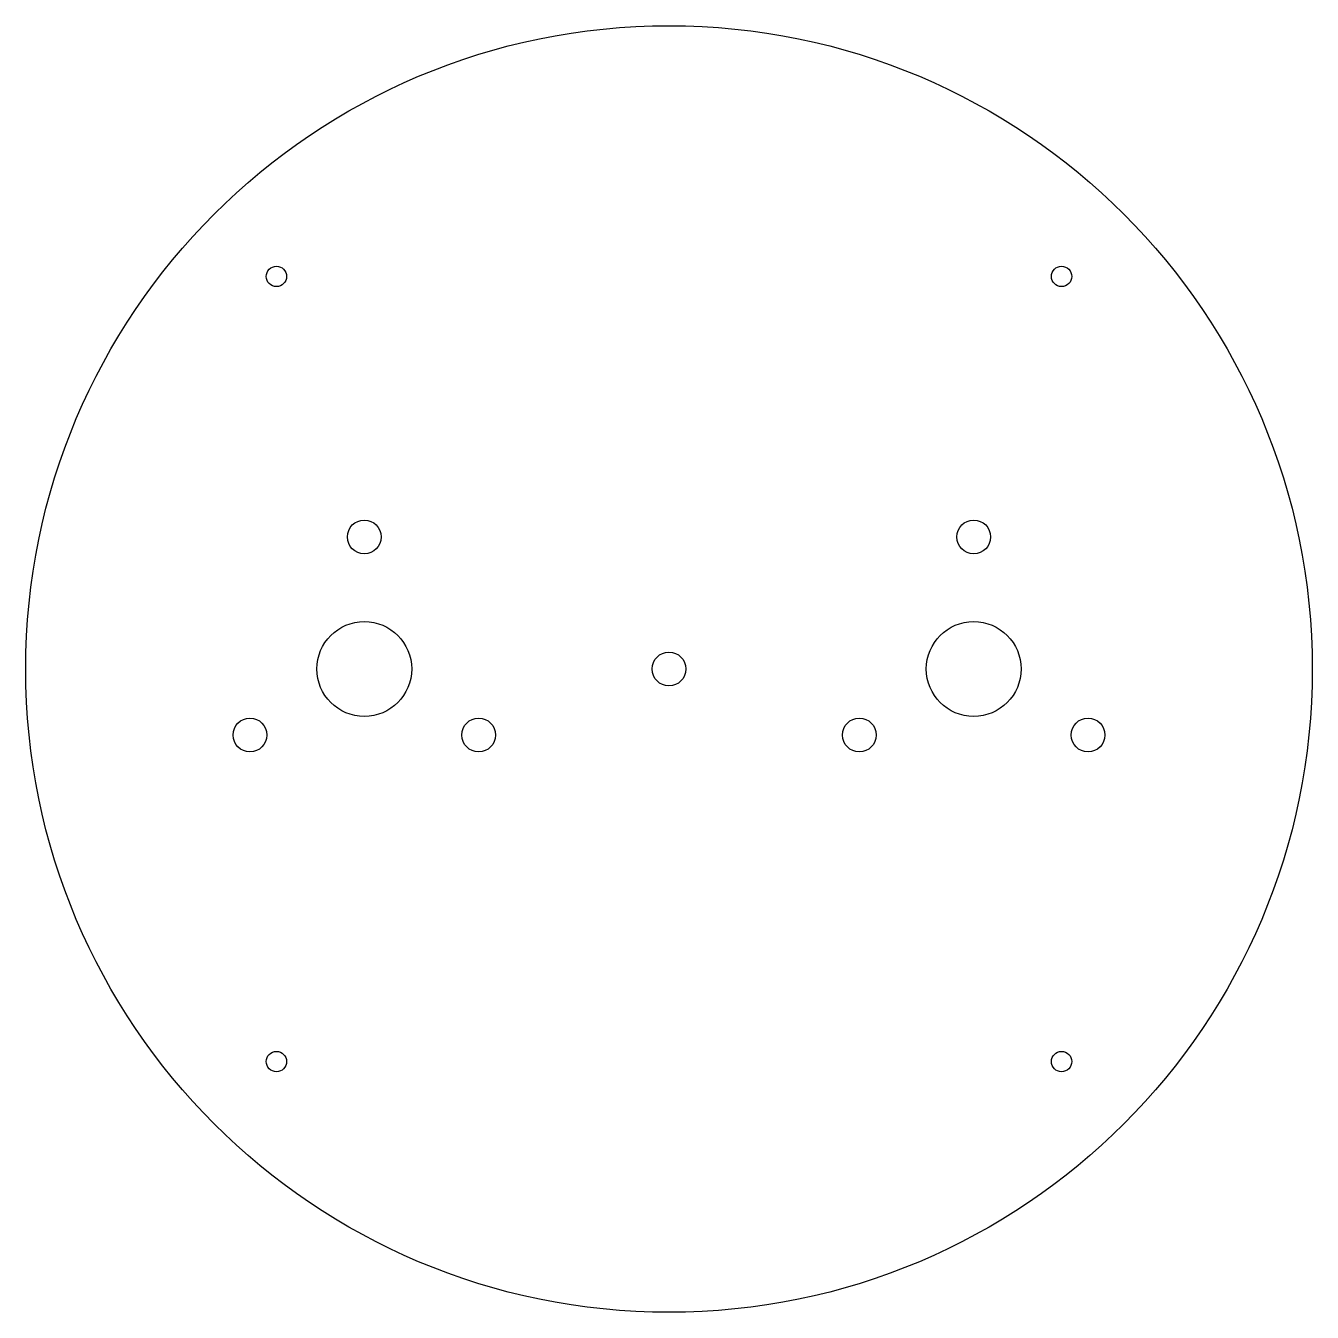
# Model space of a CAD drawing. Extents: x -95 to 95, y -95 to 95.
import ezdxf

# ---------------------------------------------------------------- set-up
doc = ezdxf.new("R2010")
doc.units = 0
for name, color, linetype in [('Body', 7, 'CONTINUOUS'), ('Pad', 7, 'CONTINUOUS'), ('Sketch', 7, 'CONTINUOUS')]:
    doc.layers.add(name, color=color, linetype=linetype)

msp = doc.modelspace()

# ---------------------------------------------------------------- linework, layer by layer
at = {"layer": 'Body'}
for p, q in [((-56.4828, 57.9828), (-56.4828, 57.9828, 4)), ((-56.4828, 57.9828), (-56.4828, 57.9828, 4)), ((59.4828, 57.9828), (59.4828, 57.9828, 4)), ((59.4828, 57.9828), (59.4828, 57.9828, 4)), ((-42.5, 19.5), (-42.5, 19.5, 4)), ((-42.5, 19.5), (-42.5, 19.5, 4)), ((47.5, 19.5), (47.5, 19.5, 4)), ((47.5, 19.5), (47.5, 19.5, 4)), ((-38, 0), (-38, 0, 4)), ((-38, 0), (-38, 0, 4)), ((2.5, 0), (2.5, 0, 4)), ((2.5, 0), (2.5, 0, 4)), ((52, 0), (52, 0, 4)), ((52, 0), (52, 0, 4)), ((95, 0), (95, 0, 4)), ((95, 0), (95, 0, 4)), ((-59.3875, -9.75), (-59.3875, -9.75, 4)), ((-59.3875, -9.75), (-59.3875, -9.75, 4)), ((-25.6125, -9.75), (-25.6125, -9.75, 4)), ((-25.6125, -9.75), (-25.6125, -9.75, 4)), ((30.6125, -9.75), (30.6125, -9.75, 4)), ((30.6125, -9.75), (30.6125, -9.75, 4)), ((64.3875, -9.75), (64.3875, -9.75, 4)), ((64.3875, -9.75), (64.3875, -9.75, 4)), ((-56.4828, -57.9828), (-56.4828, -57.9828, 4)), ((-56.4828, -57.9828), (-56.4828, -57.9828, 4)), ((59.4828, -57.9828), (59.4828, -57.9828, 4)), ((59.4828, -57.9828), (59.4828, -57.9828, 4))]:
    msp.add_line(p, q, dxfattribs=at)
for centre, radius in [((0, 0), 95), ((0, 0), 95), ((0, 0), 95), ((0, 0), 95), ((-57.9828, 57.9828), 1.5), ((-57.9828, 57.9828), 1.5), ((-57.9828, 57.9828), 1.5), ((-57.9828, 57.9828), 1.5), ((57.9828, 57.9828), 1.5), ((57.9828, 57.9828), 1.5), ((57.9828, 57.9828), 1.5), ((57.9828, 57.9828), 1.5), ((-45, 19.5), 2.5), ((-45, 19.5), 2.5), ((-45, 19.5), 2.5), ((-45, 19.5), 2.5), ((45, 19.5), 2.5), ((45, 19.5), 2.5), ((45, 19.5), 2.5), ((45, 19.5), 2.5), ((-45, 0), 7), ((-45, 0), 7), ((-45, 0), 7), ((-45, 0), 7), ((45, 0), 7), ((45, 0), 7), ((45, 0), 7), ((45, 0), 7), ((0, 0), 2.5), ((0, 0), 2.5), ((0, 0), 2.5), ((0, 0), 2.5), ((-61.8875, -9.75), 2.5), ((-61.8875, -9.75), 2.5), ((-61.8875, -9.75), 2.5), ((-61.8875, -9.75), 2.5), ((-28.1125, -9.75), 2.5), ((-28.1125, -9.75), 2.5), ((-28.1125, -9.75), 2.5), ((-28.1125, -9.75), 2.5), ((28.1125, -9.75), 2.5), ((28.1125, -9.75), 2.5), ((28.1125, -9.75), 2.5), ((28.1125, -9.75), 2.5), ((61.8875, -9.75), 2.5), ((61.8875, -9.75), 2.5), ((61.8875, -9.75), 2.5), ((61.8875, -9.75), 2.5), ((-57.9828, -57.9828), 1.5), ((-57.9828, -57.9828), 1.5), ((-57.9828, -57.9828), 1.5), ((-57.9828, -57.9828), 1.5), ((57.9828, -57.9828), 1.5), ((57.9828, -57.9828), 1.5), ((57.9828, -57.9828), 1.5), ((57.9828, -57.9828), 1.5)]:
    msp.add_circle(centre, radius, dxfattribs=at)
at = {"layer": 'Pad'}
for p, q in [((-56.4828, 57.9828), (-56.4828, 57.9828, 4)), ((-56.4828, 57.9828), (-56.4828, 57.9828, 4)), ((59.4828, 57.9828), (59.4828, 57.9828, 4)), ((59.4828, 57.9828), (59.4828, 57.9828, 4)), ((-42.5, 19.5), (-42.5, 19.5, 4)), ((-42.5, 19.5), (-42.5, 19.5, 4)), ((47.5, 19.5), (47.5, 19.5, 4)), ((47.5, 19.5), (47.5, 19.5, 4)), ((-38, 0), (-38, 0, 4)), ((-38, 0), (-38, 0, 4)), ((2.5, 0), (2.5, 0, 4)), ((2.5, 0), (2.5, 0, 4)), ((52, 0), (52, 0, 4)), ((52, 0), (52, 0, 4)), ((95, 0), (95, 0, 4)), ((95, 0), (95, 0, 4)), ((-59.3875, -9.75), (-59.3875, -9.75, 4)), ((-59.3875, -9.75), (-59.3875, -9.75, 4)), ((-25.6125, -9.75), (-25.6125, -9.75, 4)), ((-25.6125, -9.75), (-25.6125, -9.75, 4)), ((30.6125, -9.75), (30.6125, -9.75, 4)), ((30.6125, -9.75), (30.6125, -9.75, 4)), ((64.3875, -9.75), (64.3875, -9.75, 4)), ((64.3875, -9.75), (64.3875, -9.75, 4)), ((-56.4828, -57.9828), (-56.4828, -57.9828, 4)), ((-56.4828, -57.9828), (-56.4828, -57.9828, 4)), ((59.4828, -57.9828), (59.4828, -57.9828, 4)), ((59.4828, -57.9828), (59.4828, -57.9828, 4))]:
    msp.add_line(p, q, dxfattribs=at)
for centre, radius in [((0, 0), 95), ((0, 0), 95), ((0, 0), 95), ((0, 0), 95), ((-57.9828, 57.9828), 1.5), ((-57.9828, 57.9828), 1.5), ((-57.9828, 57.9828), 1.5), ((-57.9828, 57.9828), 1.5), ((57.9828, 57.9828), 1.5), ((57.9828, 57.9828), 1.5), ((57.9828, 57.9828), 1.5), ((57.9828, 57.9828), 1.5), ((-45, 19.5), 2.5), ((-45, 19.5), 2.5), ((-45, 19.5), 2.5), ((-45, 19.5), 2.5), ((45, 19.5), 2.5), ((45, 19.5), 2.5), ((45, 19.5), 2.5), ((45, 19.5), 2.5), ((-45, 0), 7), ((-45, 0), 7), ((-45, 0), 7), ((-45, 0), 7), ((45, 0), 7), ((45, 0), 7), ((45, 0), 7), ((45, 0), 7), ((0, 0), 2.5), ((0, 0), 2.5), ((0, 0), 2.5), ((0, 0), 2.5), ((-61.8875, -9.75), 2.5), ((-61.8875, -9.75), 2.5), ((-61.8875, -9.75), 2.5), ((-61.8875, -9.75), 2.5), ((-28.1125, -9.75), 2.5), ((-28.1125, -9.75), 2.5), ((-28.1125, -9.75), 2.5), ((-28.1125, -9.75), 2.5), ((28.1125, -9.75), 2.5), ((28.1125, -9.75), 2.5), ((28.1125, -9.75), 2.5), ((28.1125, -9.75), 2.5), ((61.8875, -9.75), 2.5), ((61.8875, -9.75), 2.5), ((61.8875, -9.75), 2.5), ((61.8875, -9.75), 2.5), ((-57.9828, -57.9828), 1.5), ((-57.9828, -57.9828), 1.5), ((-57.9828, -57.9828), 1.5), ((-57.9828, -57.9828), 1.5), ((57.9828, -57.9828), 1.5), ((57.9828, -57.9828), 1.5), ((57.9828, -57.9828), 1.5), ((57.9828, -57.9828), 1.5)]:
    msp.add_circle(centre, radius, dxfattribs=at)
at = {"layer": 'Sketch'}
for centre, radius in [((0, 0), 95), ((-57.9828, 57.9828), 1.5), ((57.9828, 57.9828), 1.5), ((-45, 19.5), 2.5), ((45, 19.5), 2.5), ((-45, 0), 7), ((45, 0), 7), ((0, 0), 2.5), ((-61.8875, -9.75), 2.5), ((-28.1125, -9.75), 2.5), ((28.1125, -9.75), 2.5), ((61.8875, -9.75), 2.5), ((-57.9828, -57.9828), 1.5), ((57.9828, -57.9828), 1.5)]:
    msp.add_circle(centre, radius, dxfattribs=at)

doc.saveas('drawing.dxf')
